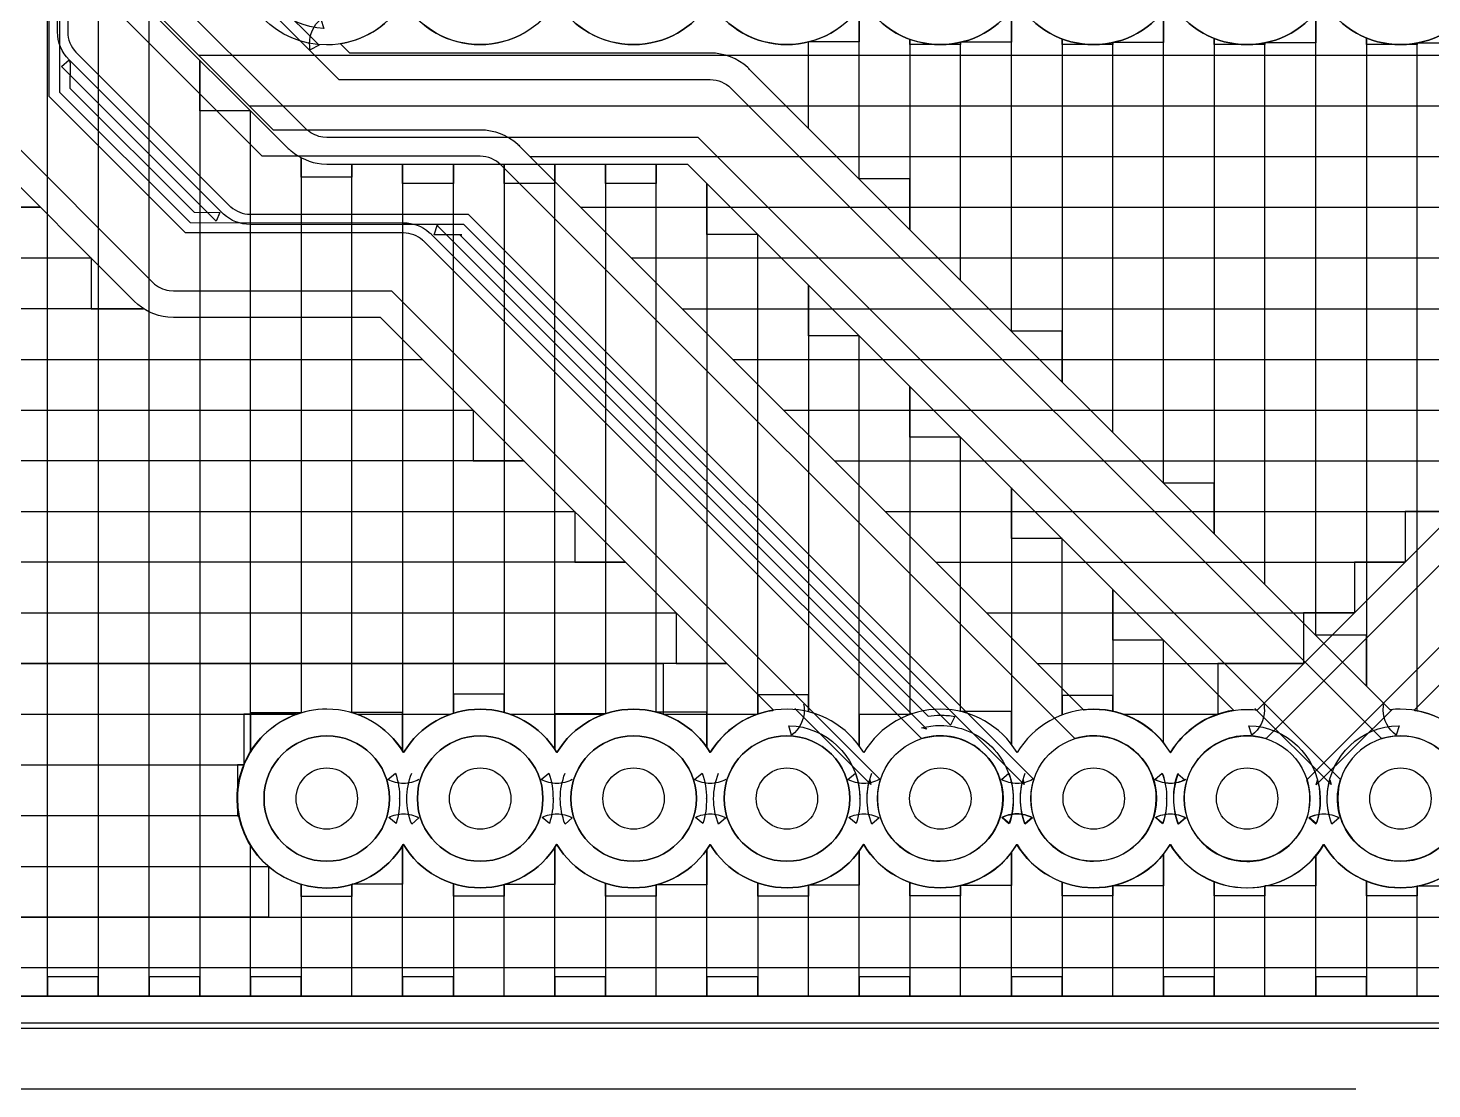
# Model space of a CAD drawing. Extents: x -29 to 3249, y -29 to 2286.
# Drawn here: x 665 to 1581, y -29 to 663 of the extents above; entities that cross this region are included whole.
import ezdxf

# ---------------------------------------------------------------- set-up
doc = ezdxf.new("R2010")
doc.units = 0
doc.header["$MEASUREMENT"] = 0
doc.layers.get('0').update_dxf_attribs({"linetype": 'CONTINUOUS'})
for name, color, linetype in [('BoardOutline', 7, 'CONTINUOUS'), ('CuttingOutside', 7, 'CONTINUOUS'), ('DrillPlated', 7, 'CONTINUOUS'), ('InsulateBottom', 7, 'CONTINUOUS'), ('InsulateTop', 7, 'CONTINUOUS')]:
    doc.layers.add(name, color=color, linetype=linetype)

# ---------------------------------------------------------------- blocks, each defined once
blk = doc.blocks.new('T2')
blk.add_circle((0, 0), 20)
blk.add_circle((0, 0), 20)

msp = doc.modelspace()

# ---------------------------------------------------------------- linework, layer by layer
at = {"layer": 'BoardOutline'}
msp.add_lwpolyline([(10.000001, 10.000001), (10.000001, 2247), (10.000001, 2247), (3209.199951, 2247), (3209.199951, 2247), (3209.199951, 10.000001), (3209.199951, 10.000001), (10.000001, 10.000001)], dxfattribs=at)
msp.add_lwpolyline([(10.000001, 10.000001), (10.000001, 2247), (10.000001, 2247), (3209.199951, 2247), (3209.199951, 2247), (3209.199951, 10.000001), (3209.199951, 10.000001), (10.000001, 10.000001)], dxfattribs=at)
at = {"layer": 'CuttingOutside'}
msp.add_lwpolyline([(-29.426544, 1049.783447), (-29.409449, 10.000001), (-29.409449, 10.000001, 0.226114), (-14.842519, -20.590551), (-14.842519, -20.590551), (-14.76378, -20.629921), (-14.76378, -20.629921, 0.171791), (10.000001, -29.409449), (10.000001, -29.409449), (1530.885864, -29.429132)], format="xyb", dxfattribs=at)
at = {"layer": 'InsulateBottom'}
for points in [[(3205.511719, 2243.307129), (13.779527, 2243.307129), (13.779527, 2243.307129), (13.779527, 13.779527), (13.779527, 13.779527), (3205.511719, 13.779527), (3205.511719, 13.779527), (3205.511719, 2243.307129)], [(3188.189209, 2225.984375), (31.102364, 2225.984375), (31.102364, 2225.984375), (31.102364, 31.102364), (31.102364, 31.102364), (3188.189209, 31.102364), (3188.189209, 31.102364), (3188.189209, 2225.984375)], [(776.37793, 644.881897), (2393.700928, 644.881897), (2393.700928, 644.881897), (2360.629883, 644.881897), (2360.629883, 644.881897), (2360.629883, 611.811035)], [(809.448853, 611.811035), (2360.629883, 611.811035), (2360.629883, 611.811035), (1827.559082, 611.811035), (1827.559082, 611.811035), (1827.559082, 578.740173)], [(992.519714, 578.740173), (1827.559082, 578.740173), (1827.559082, 578.740173), (1794.488159, 578.740173), (1794.488159, 578.740173), (1794.488159, 545.669312)], [(640.157471, 545.669312), (673.228394, 545.669312), (673.228394, 545.669312), (31.102364, 545.669312)], [(1025.590576, 545.669312), (1794.488159, 545.669312), (1794.488159, 545.669312), (1761.417236, 545.669312), (1761.417236, 545.669312), (1761.417236, 512.59845)], [(258.661438, 512.59845), (706.299194, 512.59845), (706.299194, 512.59845), (706.299194, 479.527557), (706.299194, 479.527557), (740.551208, 479.527557), (740.551208, 479.527557), (288.976379, 479.527557), (288.976379, 479.527557), (300.196869, 479.527557), (300.196869, 479.527557), (300.196869, 446.456696), (300.196869, 446.456696), (287.598419, 446.456696), (287.598419, 446.456696), (922.440918, 446.456696)], [(1058.661377, 512.59845), (1761.417236, 512.59845), (1761.417236, 512.59845), (1728.346558, 512.59845), (1728.346558, 512.59845), (1728.346558, 479.527557)], [(1091.7323, 479.527557), (1728.346558, 479.527557), (1728.346558, 479.527557), (1695.275635, 479.527557), (1695.275635, 479.527557), (1695.275635, 446.456696)], [(1124.803101, 446.456696), (1695.275635, 446.456696), (1695.275635, 446.456696), (1662.204712, 446.456696), (1662.204712, 446.456696), (1662.204712, 413.385834)], [(31.102364, 413.385834), (955.51178, 413.385834), (955.51178, 413.385834), (955.51178, 380.314972), (955.51178, 380.314972), (988.582703, 380.314972), (988.582703, 380.314972), (284.448822, 380.314972)], [(1157.874023, 413.385834), (1662.204712, 413.385834), (1662.204712, 413.385834), (1629.133789, 413.385834), (1629.133789, 413.385834), (1629.133789, 380.314972)], [(1190.944824, 380.314972), (1629.133789, 380.314972), (1629.133789, 380.314972), (1596.062988, 380.314972), (1596.062988, 380.314972), (1596.062988, 347.24411)], [(290.551178, 347.24411), (1021.653503, 347.24411), (1021.653503, 347.24411), (1021.653503, 314.173248), (1021.653503, 314.173248), (1054.724487, 314.173248), (1054.724487, 314.173248), (270.866119, 314.173248)], [(1224.015747, 347.24411), (1596.062988, 347.24411), (1596.062988, 347.24411), (1562.992188, 347.24411), (1562.992188, 347.24411), (1562.992188, 314.173248)], [(1257.086548, 314.173248), (1562.992188, 314.173248), (1562.992188, 314.173248), (1529.921265, 314.173248), (1529.921265, 314.173248), (1529.921265, 281.102356)], [(31.102364, 281.102356), (1087.795288, 281.102356), (1087.795288, 281.102356), (1087.795288, 248.031494), (1087.795288, 248.031494), (1120.866211, 248.031494), (1120.866211, 248.031494), (31.102364, 248.031494)], [(1290.157471, 281.102356), (1529.921265, 281.102356), (1529.921265, 281.102356), (1496.850342, 281.102356), (1496.850342, 281.102356), (1496.850342, 248.031494)], [(31.102364, 248.031494), (1079.330688, 248.031494), (1079.330688, 248.031494), (1079.330688, 214.960632)], [(1323.228394, 248.031494), (1496.850342, 248.031494), (1496.850342, 248.031494), (1440.944946, 248.031494), (1440.944946, 248.031494), (1440.944946, 214.960632)], [(31.102364, 214.960632), (840.157471, 214.960632), (840.157471, 214.960632), (805.905518, 214.960632), (805.905518, 214.960632), (805.905518, 181.889755)], [(879.724426, 214.960632), (940.747986, 214.960632)], [(979.330688, 214.960632), (1040.748047, 214.960632)], [(1079.330688, 214.960632), (1140.748047, 214.960632)], [(1379.133911, 214.960632), (1440.944946, 214.960632)], [(31.102364, 181.889755), (805.905518, 181.889755), (805.905518, 181.889755), (801.771667, 181.889755), (801.771667, 181.889755), (801.771667, 148.818893), (801.771667, 148.818893), (802.75592, 148.818893), (802.75592, 148.818893), (31.102364, 148.818893), (31.102364, 148.818893), (43.700787, 148.818893), (43.700787, 148.818893), (43.700787, 115.748032), (43.700787, 115.748032), (31.102364, 115.748032), (31.102364, 115.748032), (822.047241, 115.748032), (822.047241, 115.748032), (822.047241, 82.677162), (822.047241, 82.677162), (31.102364, 82.677162), (31.102364, 82.677162), (3188.189209, 82.677162)], [(3188.189209, 49.6063), (31.102364, 49.6063)]]:
    msp.add_lwpolyline(points, dxfattribs=at)
for points in [[(1300.787354, 160.826782, 0.497527), (1248.031494, 199.212601), (1248.031494, 199.212601), (1247.637817, 199.212601), (1247.637817, 199.212601), (923.425171, 523.425232), (923.425171, 523.425232, 0.063507), (922.637817, 524.015747), (922.637817, 524.015747), (922.440918, 524.212585), (922.440918, 524.212585, 0.181705), (910.039368, 528.937012), (910.039368, 528.937012), (767.913391, 528.937012), (767.913391, 528.937012), (678.937012, 617.913391), (678.937012, 617.913391), (678.937012, 952.165344)], [(685.629944, 788.385803), (685.826721, 620.86615), (685.826721, 620.86615), (770.866089, 535.826782), (770.866089, 535.826782), (910.039368, 535.629944), (910.039368, 535.629944, -0.177775), (926.771606, 529.330688), (926.771606, 529.330688), (926.377991, 529.527588), (926.377991, 529.527588, -0.053293), (928.149597, 528.149597), (928.149597, 528.149597), (1251.181152, 205.314957), (1251.181152, 205.314957), (1248.031494, 206.102371), (1248.031494, 206.102371, -0.062886), (1259.842529, 207.677155), (1259.842529, 207.677155, -0.414716), (1307.480225, 159.842529), (1307.480225, 159.842529, -0.087849), (1304.724365, 143.503937), (1304.724365, 143.503937), (1300, 147.637787), (1300, 147.637787, -0.128667), (1309.842529, 150.196854), (1309.842529, 150.196854, -0.128688), (1319.881958, 147.637787), (1319.881958, 147.637787), (1315.157471, 143.503937), (1315.157471, 143.503937, -0.088795), (1312.204712, 160.039368), (1312.204712, 160.039368, -0.065078), (1313.976318, 172.244095), (1313.976318, 172.244095), (1314.763794, 169.094482), (1314.763794, 169.094482), (949.409424, 534.448792), (949.409424, 534.448792), (932.086609, 534.448792), (932.086609, 534.448792), (932.086609, 533.858276), (932.086609, 533.858276, -0.031137), (932.874023, 532.874023), (932.874023, 532.874023), (1252.165405, 213.779526), (1252.165405, 213.779526, -0.035983), (1260.039429, 214.370071), (1260.039429, 214.370071, -0.043198), (1269.488159, 213.582687), (1269.488159, 213.582687), (1266.535522, 207.874023), (1266.535522, 207.874023), (946.653564, 527.75592), (946.653564, 527.75592), (948.031555, 527.75592), (948.031555, 527.75592), (929.921265, 527.75592), (929.921265, 527.75592), (932.086609, 534.448792), (932.086609, 534.448792), (810.039368, 534.448792), (810.039368, 534.448792, -0.183401), (792.716553, 541.141724), (792.716553, 541.141724, -0.026263), (791.929077, 541.929138), (791.929077, 541.929138), (691.929138, 641.929138), (691.929138, 641.929138), (692.716553, 639.763733), (692.716553, 639.763733), (692.519653, 623.425232), (692.519653, 623.425232), (773.622009, 542.519653), (773.622009, 542.519653), (790.157471, 542.322876), (790.157471, 542.322876), (787.795288, 536.614197), (787.795288, 536.614197, -0.016069), (787.007935, 537.40155), (787.007935, 537.40155), (787.204712, 537.204712), (787.204712, 537.204712), (687.007874, 637.40155), (687.007874, 637.40155), (691.929138, 641.929138), (691.929138, 641.929138, -0.198912), (684.448853, 660.039368), (684.448853, 660.039368), (684.448853, 760.039368)], [(691.141724, 760.039368), (691.141724, 660.039368), (691.141724, 660.039368, 0.19509), (696.456665, 646.850403), (696.456665, 646.850403), (796.653564, 546.653564), (796.653564, 546.653564, 0.035582), (797.047302, 546.259827), (797.047302, 546.259827), (797.440918, 546.062988), (797.440918, 546.062988, 0.185512), (810.039368, 541.141724), (810.039368, 541.141724), (952.165344, 541.141724), (952.165344, 541.141724), (1320.866211, 172.440933), (1320.866211, 172.440933, 0.507381), (1359.842529, 119.09449), (1359.842529, 119.09449, 0.413168), (1400.787476, 159.842529), (1400.787476, 159.842529, 0.049629), (1400.787476, 160.629913), (1400.787476, 160.629913), (1400.787476, 160.826782)], [(909.842529, 679.921265, -0.263487), (859.842529, 651.574829), (859.842529, 651.574829, -0.413622), (801.574829, 710.039368)], [(1009.842529, 679.921265, -0.262584), (960.039368, 651.771667), (960.039368, 651.771667, -0.263226), (910.039368, 679.921265)], [(1109.842529, 679.921265, -0.262585), (1060.039307, 651.771667), (1060.039307, 651.771667, -0.263226), (1010.039368, 679.921265)], [(1209.842529, 679.921265, -0.262585), (1160.039307, 651.771667), (1160.039307, 651.771667, -0.263226), (1110.039307, 679.921265)], [(1309.842529, 679.921265, -0.262584), (1260.039429, 651.771667), (1260.039429, 651.771667, -0.263226), (1210.039307, 679.921265)], [(1409.842529, 679.921265, -0.262584), (1360.039429, 651.771667), (1360.039429, 651.771667, -0.263226), (1310.039429, 679.921265)], [(1509.842529, 679.921265, -0.262584), (1460.039429, 651.771667), (1460.039429, 651.771667, -0.263226), (1410.039429, 679.921265)], [(1609.842529, 679.921265, -0.262584), (1560.039429, 651.771667), (1560.039429, 651.771667, -0.263226), (1510.039429, 679.921265)], [(746.259827, 675), (825, 596.259827), (825, 596.259827), (960.039368, 596.259827), (960.039368, 596.259827, -0.186957), (984.448792, 586.811035), (984.448792, 586.811035), (984.645691, 586.614197), (984.645691, 586.614197, -0.016434), (985.629883, 585.629944), (985.629883, 585.629944), (1353.346436, 217.913391), (1353.346436, 217.913391), (1353.740112, 217.913391), (1353.740112, 217.913391, -0.026276), (1359.842529, 218.307083), (1359.842529, 218.307083, -0.263993), (1409.842529, 189.960632), (1409.842529, 189.960632), (1410.039429, 189.960632), (1410.039429, 189.960632, -0.263217), (1460.039429, 218.110229), (1460.039429, 218.110229, -0.022831), (1465.35437, 217.913391), (1465.35437, 217.913391), (1466.7323, 217.913391), (1466.7323, 217.913391), (1833.661377, 584.842529)], [(1400.787476, 160.826782, 0.497528), (1348.031494, 199.212601), (1348.031494, 199.212601), (1347.637817, 199.212601), (1347.637817, 199.212601), (973.425171, 573.425232), (973.425171, 573.425232, 0.198912), (960.039368, 578.937012), (960.039368, 578.937012), (817.913391, 578.937012), (817.913391, 578.937012), (728.937012, 667.913391)], [(646.456665, 596.850403), (746.653564, 496.653534), (746.653564, 496.653534, 0.16117), (757.283447, 491.338593), (757.283447, 491.338593), (760.039368, 491.141724), (760.039368, 491.141724), (902.165344, 491.141724), (902.165344, 491.141724), (1220.866089, 172.440933), (1220.866089, 172.440933, 0.50738), (1259.842529, 119.09449), (1259.842529, 119.09449, 0.413169), (1300.787354, 159.842529), (1300.787354, 159.842529), (1300.787354, 160.039368), (1300.787354, 160.039368, 0.037161), (1300.787354, 160.629913), (1300.787354, 160.629913), (1300.787354, 160.826782)], [(1609.842529, 129.921265, -0.262584), (1560.039429, 101.771652), (1560.039429, 101.771652, -0.263226), (1510.039429, 129.921265), (1510.039429, 129.921265, -0.241698), (1464.763794, 101.771652), (1464.763794, 101.771652), (1459.842529, 101.574806), (1459.842529, 101.574806, -0.264142), (1409.842529, 130.118118), (1409.842529, 130.118118, -0.263892), (1359.842529, 101.771652), (1359.842529, 101.771652, -0.263748), (1309.842529, 130.118118), (1309.842529, 130.118118, -0.263892), (1259.842529, 101.771652), (1259.842529, 101.771652, -0.262508), (1210.039307, 129.921265), (1210.039307, 129.921265), (1209.842529, 129.921265), (1209.842529, 129.921265, -0.262585), (1160.039307, 101.771652), (1160.039307, 101.771652, -0.263226), (1110.039307, 129.921265), (1110.039307, 129.921265), (1109.842529, 129.921265), (1109.842529, 129.921265, -0.262585), (1060.039307, 101.771652), (1060.039307, 101.771652, -0.263225), (1010.039368, 129.921265), (1010.039368, 129.921265), (1009.842529, 129.921265), (1009.842529, 129.921265, -0.262584), (960.039368, 101.771652), (960.039368, 101.771652, -0.263226), (910.039368, 129.921265), (910.039368, 129.921265), (909.842529, 129.921265), (909.842529, 129.921265, -0.263487), (859.842529, 101.574806), (859.842529, 101.574806, -0.413622), (801.574829, 160.039368), (801.574829, 160.039368, -0.414214), (860.039368, 218.503937), (860.039368, 218.503937, -0.263516), (910.039368, 189.960632), (910.039368, 189.960632, -0.26369), (960.039368, 218.307083), (960.039368, 218.307083, -0.263514), (1010.039368, 189.960632), (1010.039368, 189.960632, -0.26369), (1060.039307, 218.307083), (1060.039307, 218.307083, -0.263514), (1110.039307, 189.960632), (1110.039307, 189.960632, -0.221467), (1150.787476, 217.519684), (1150.787476, 217.519684), (1151.18103, 217.716537), (1151.18103, 217.716537), (895.078735, 473.818909), (895.078735, 473.818909), (760.039368, 473.818909), (760.039368, 473.818909), (756.299194, 474.015778), (756.299194, 474.015778, -0.172147), (734.448853, 484.448822), (734.448853, 484.448822), (634.448853, 584.448792)], [(2352.165283, 578.937012), (1860.039307, 578.937012), (1860.039307, 578.937012, 0.17791), (1847.834595, 574.409424), (1847.834595, 574.409424), (1847.637817, 574.212646), (1847.637817, 574.212646, 0.080714), (1846.653564, 573.425232), (1846.653564, 573.425232), (1472.440918, 199.212601), (1472.440918, 199.212601), (1471.850464, 199.212601), (1471.850464, 199.212601, 0.503666), (1418.897705, 159.842529), (1418.897705, 159.842529, 0.412529), (1459.842529, 118.897636), (1459.842529, 118.897636, 0.41441), (1500.984253, 159.842529), (1500.984253, 159.842529, 0.076998), (1499.015747, 172.244095), (1499.015747, 172.244095), (1867.91333, 541.141724), (1867.91333, 541.141724), (2360.236328, 541.141724)], [(2072.637939, 523.818909), (1875, 523.818909), (1875, 523.818909), (1568.897705, 217.716537), (1568.897705, 217.716537), (1569.29126, 217.519684), (1569.29126, 217.519684, -0.221299), (1610.039429, 189.960632), (1610.039429, 189.960632, -0.263689), (1660.039429, 218.307083), (1660.039429, 218.307083, -0.263514), (1710.039307, 189.960632), (1710.039307, 189.960632, -0.263217), (1760.039307, 218.110229), (1760.039307, 218.110229, -0.022831), (1765.35437, 217.913391), (1765.35437, 217.913391), (1766.7323, 217.913391), (1766.7323, 217.913391), (2072.637939, 523.818909)], [(1170.866089, 221.653549, -0.049389), (1171.259888, 217.716537), (1171.259888, 217.716537, -0.240712), (1162.992188, 201.37796), (1162.992188, 201.37796), (1161.220459, 207.480316), (1161.220459, 207.480316), (1165.944824, 207.283463), (1165.944824, 207.283463, -0.378987), (1207.480347, 159.842529), (1207.480347, 159.842529), (1207.480347, 160.039368), (1207.480347, 160.039368, -0.08779), (1205.118164, 143.70079), (1205.118164, 143.70079), (1200.393677, 147.637787), (1200.393677, 147.637787, -0.123105), (1210.039307, 150), (1210.039307, 150, -0.128687), (1220.078735, 147.440948), (1220.078735, 147.440948), (1215.35437, 143.307083), (1215.35437, 143.307083, -0.090137), (1212.204712, 160.039368), (1212.204712, 160.039368, -0.065078), (1213.97644, 172.244095), (1213.97644, 172.244095), (1214.763794, 169.094482), (1214.763794, 169.094482), (1165.157471, 218.70079)], [(1554.724365, 218.307083), (1505.118042, 168.897644), (1505.118042, 168.897644), (1505.905518, 172.047256), (1505.905518, 172.047256, -0.065), (1507.677246, 159.842529), (1507.677246, 159.842529, -0.089002), (1504.921265, 143.307083), (1504.921265, 143.307083), (1500.196899, 147.440948), (1500.196899, 147.440948, -0.128667), (1510.039429, 150), (1510.039429, 150, -0.128686), (1520.078735, 147.440948), (1520.078735, 147.440948), (1515.35437, 143.307083), (1515.35437, 143.307083, -0.088863), (1512.204712, 159.842529), (1512.204712, 159.842529, -0.379448), (1554.133911, 207.283463), (1554.133911, 207.283463), (1559.055054, 207.480316), (1559.055054, 207.480316), (1557.283447, 201.37796), (1557.283447, 201.37796, -0.242817), (1548.81897, 217.716537), (1548.81897, 217.716537, -0.044144), (1549.015747, 221.259842)], [(900.937012, 160.000015, 1), (819.062988, 160.000015), (819.062988, 160.000015, 1), (900.937012, 160.000015)], [(1000.937012, 160.000015, 1), (919.062988, 160.000015), (919.062988, 160.000015, 1), (1000.937012, 160.000015)], [(1100.937012, 160.000015, 1), (1019.062988, 160.000015), (1019.062988, 160.000015, 1), (1100.937012, 160.000015)], [(1200.937012, 160.000015, 1), (1119.062988, 160.000015), (1119.062988, 160.000015, 1), (1200.937012, 160.000015)], [(1600.937134, 160.000015, 1), (1519.06311, 160.000015), (1519.06311, 160.000015, 1), (1600.937134, 160.000015)], [(920.078735, 172.440933, -0.128687), (910.039368, 169.881897), (910.039368, 169.881897, -0.132994), (899.803162, 172.440933), (899.803162, 172.440933), (904.724426, 176.574799), (904.724426, 176.574799, -0.089803), (907.480347, 159.842529), (907.480347, 159.842529), (907.480347, 160.039368), (907.480347, 160.039368, -0.08779), (905.118103, 143.70079), (905.118103, 143.70079), (900.393738, 147.637787), (900.393738, 147.637787, -0.123105), (910.039368, 150), (910.039368, 150, -0.128687), (920.078735, 147.440948), (920.078735, 147.440948), (915.35437, 143.307083), (915.35437, 143.307083, -0.088863), (912.204712, 159.842529), (912.204712, 159.842529, -0.08994), (915.35437, 176.574799)], [(1020.078735, 172.440933, -0.128687), (1010.039368, 169.881897), (1010.039368, 169.881897, -0.132994), (999.803162, 172.440933), (999.803162, 172.440933), (1004.724426, 176.574799), (1004.724426, 176.574799, -0.089803), (1007.480347, 159.842529), (1007.480347, 159.842529), (1007.480347, 160.039368), (1007.480347, 160.039368, -0.08779), (1005.118103, 143.70079), (1005.118103, 143.70079), (1000.393738, 147.637787), (1000.393738, 147.637787, -0.123105), (1010.039368, 150), (1010.039368, 150, -0.128687), (1020.078735, 147.440948), (1020.078735, 147.440948), (1015.35437, 143.307083), (1015.35437, 143.307083, -0.088863), (1012.204712, 159.842529), (1012.204712, 159.842529, -0.08994), (1015.35437, 176.574799)], [(1120.078735, 172.440933, -0.128687), (1110.039307, 169.881897), (1110.039307, 169.881897, -0.132994), (1099.803101, 172.440933), (1099.803101, 172.440933), (1104.724365, 176.574799), (1104.724365, 176.574799, -0.089803), (1107.480347, 159.842529), (1107.480347, 159.842529), (1107.480347, 160.039368), (1107.480347, 160.039368, -0.08779), (1105.118042, 143.70079), (1105.118042, 143.70079), (1100.393677, 147.637787), (1100.393677, 147.637787, -0.123105), (1110.039307, 150), (1110.039307, 150, -0.128687), (1120.078735, 147.440948), (1120.078735, 147.440948), (1115.35437, 143.307083), (1115.35437, 143.307083, -0.088863), (1112.204712, 159.842529), (1112.204712, 159.842529, -0.08994), (1115.35437, 176.574799)], [(1404.724365, 176.574799, -0.088921), (1407.480347, 159.842529), (1407.480347, 159.842529, -0.087851), (1404.921265, 143.503937), (1404.921265, 143.503937), (1400.196899, 147.637787), (1400.196899, 147.637787, -0.126495), (1409.842529, 150), (1409.842529, 150, -0.129921), (1419.881958, 147.440948), (1419.881958, 147.440948), (1415.157471, 143.307083), (1415.157471, 143.307083, -0.089574), (1412.204712, 160.039368), (1412.204712, 160.039368, -0.086579), (1414.763794, 176.181091), (1414.763794, 176.181091), (1419.488159, 172.244095), (1419.488159, 172.244095, -0.123105), (1409.842529, 169.881897), (1409.842529, 169.881897, -0.128667), (1400, 172.440933)]]:
    msp.add_lwpolyline(points, format="xyb", dxfattribs=at)
at = {"layer": 'InsulateTop'}
for points in [[(3205.511719, 2243.307129), (13.779527, 2243.307129), (13.779527, 2243.307129), (13.779527, 13.779527), (13.779527, 13.779527), (3205.511719, 13.779527), (3205.511719, 13.779527), (3205.511719, 2243.307129)], [(31.102364, 2225.984375), (3188.189209, 2225.984375), (3188.189209, 2225.984375), (3188.189209, 31.102364), (3188.189209, 31.102364), (31.102364, 31.102364), (31.102364, 31.102364), (31.102364, 2225.984375)], [(711.023621, 759.842529), (711.023621, 31.102364), (711.023621, 31.102364), (711.023621, 43.700787), (711.023621, 43.700787), (677.952759, 43.700787), (677.952759, 43.700787), (677.952759, 31.102364), (677.952759, 31.102364), (677.952759, 726.771667)], [(876.377991, 216.141724), (876.377991, 573.818909), (876.377991, 573.818909), (876.377991, 565.35437), (876.377991, 565.35437), (843.307068, 565.35437), (843.307068, 565.35437), (843.307068, 577.952759), (843.307068, 577.952759), (843.307068, 215.944885), (843.307068, 215.944885), (810.236206, 215.944885), (810.236206, 215.944885), (810.236206, 190.551178), (810.236206, 190.551178), (810.236206, 608.661438), (810.236206, 608.661438), (777.165344, 608.661438), (777.165344, 608.661438), (777.165344, 641.7323), (777.165344, 641.7323), (777.165344, 31.102364), (777.165344, 31.102364), (777.165344, 43.700787), (777.165344, 43.700787), (744.094482, 43.700787), (744.094482, 43.700787), (744.094482, 31.102364), (744.094482, 31.102364), (744.094482, 674.803101)], [(1207.086548, 564.173218), (1207.086548, 675.984314), (1207.086548, 675.984314), (1207.086548, 653.543274), (1207.086548, 653.543274), (1174.015747, 653.543274)], [(1306.299194, 464.960632), (1306.299194, 674.606323), (1306.299194, 674.606323), (1306.299194, 653.346497), (1306.299194, 653.346497), (1273.228394, 653.346497)], [(1405.511841, 365.748047), (1405.511841, 673.622009), (1405.511841, 673.622009), (1405.511841, 653.149597), (1405.511841, 653.149597), (1372.440918, 653.149597)], [(1504.724365, 266.535431), (1504.724365, 672.637817), (1504.724365, 672.637817), (1504.724365, 652.952759), (1504.724365, 652.952759), (1471.653442, 652.952759)], [(1670.078735, 221.259842), (1670.078735, 652.559021), (1670.078735, 652.559021), (1670.078735, 652.165405), (1670.078735, 652.165405), (1637.007813, 652.165405), (1637.007813, 652.165405), (1637.007813, 656.496033), (1637.007813, 656.496033), (1637.007813, 213.385818), (1637.007813, 213.385818), (1603.93689, 213.385818), (1603.93689, 213.385818), (1603.93689, 198.031494), (1603.93689, 198.031494), (1603.93689, 671.653564), (1603.93689, 671.653564), (1603.93689, 652.75592), (1603.93689, 652.75592), (1570.866211, 652.75592)], [(1174.015747, 597.24408), (1174.015747, 653.543274)], [(1273.228394, 498.031494), (1273.228394, 653.346497), (1273.228394, 653.346497), (1273.228394, 651.968506), (1273.228394, 651.968506), (1240.157471, 651.968506), (1240.157471, 651.968506), (1240.157471, 655.314941), (1240.157471, 655.314941), (1240.157471, 531.102356), (1240.157471, 531.102356), (1240.157471, 564.173218), (1240.157471, 564.173218), (1207.086548, 564.173218)], [(1372.440918, 398.818909), (1372.440918, 653.149597), (1372.440918, 653.149597), (1372.440918, 651.968506), (1372.440918, 651.968506), (1339.369995, 651.968506), (1339.369995, 651.968506), (1339.369995, 655.511841), (1339.369995, 655.511841), (1339.369995, 431.889771), (1339.369995, 431.889771), (1339.369995, 464.960632), (1339.369995, 464.960632), (1306.299194, 464.960632)], [(1471.653442, 299.606293), (1471.653442, 652.952759), (1471.653442, 652.952759), (1471.653442, 651.968506), (1471.653442, 651.968506), (1438.582764, 651.968506), (1438.582764, 651.968506), (1438.582764, 655.905457), (1438.582764, 655.905457), (1438.582764, 332.677155), (1438.582764, 332.677155), (1438.582764, 365.748047), (1438.582764, 365.748047), (1405.511841, 365.748047)], [(1570.866211, 217.125977), (1570.866211, 652.75592), (1570.866211, 652.75592), (1570.866211, 651.968506), (1570.866211, 651.968506), (1537.795288, 651.968506), (1537.795288, 651.968506), (1537.795288, 656.102356), (1537.795288, 656.102356), (1537.795288, 233.464569), (1537.795288, 233.464569), (1537.795288, 266.535431), (1537.795288, 266.535431), (1504.724365, 266.535431)], [(1074.803101, 216.338593), (1074.803101, 573.818909), (1074.803101, 573.818909), (1074.803101, 561.220459), (1074.803101, 561.220459), (1041.7323, 561.220459), (1041.7323, 561.220459), (1041.7323, 573.818909), (1041.7323, 573.818909), (1041.7323, 215.35434), (1041.7323, 215.35434), (1008.661438, 215.35434), (1008.661438, 215.35434), (1008.661438, 191.929138), (1008.661438, 191.929138), (1008.661438, 573.818909), (1008.661438, 573.818909), (1008.661438, 561.220459), (1008.661438, 561.220459), (975.590515, 561.220459), (975.590515, 561.220459), (975.590515, 573.818909), (975.590515, 573.818909), (975.590515, 216.141724), (975.590515, 216.141724), (975.590515, 228.149612), (975.590515, 228.149612), (942.519714, 228.149612), (942.519714, 228.149612), (942.519714, 215.551178), (942.519714, 215.551178), (942.519714, 573.818909), (942.519714, 573.818909), (942.519714, 561.220459), (942.519714, 561.220459), (909.448792, 561.220459), (909.448792, 561.220459), (909.448792, 573.818909), (909.448792, 573.818909), (909.448792, 191.141724), (909.448792, 191.141724), (909.448792, 216.141724), (909.448792, 216.141724), (876.377991, 216.141724)], [(1273.228394, 216.732269), (1273.228394, 395.669281), (1273.228394, 395.669281), (1240.157471, 395.669281), (1240.157471, 395.669281), (1240.157471, 428.740143), (1240.157471, 428.740143), (1240.157471, 214.763779), (1240.157471, 214.763779), (1207.086548, 214.763779), (1207.086548, 214.763779), (1207.086548, 194.291336), (1207.086548, 194.291336), (1207.086548, 461.811035), (1207.086548, 461.811035), (1174.015747, 461.811035), (1174.015747, 461.811035), (1174.015747, 494.881897), (1174.015747, 494.881897), (1174.015747, 216.535431), (1174.015747, 216.535431), (1174.015747, 227.559052), (1174.015747, 227.559052), (1140.944824, 227.559052), (1140.944824, 227.559052), (1140.944824, 214.960632), (1140.944824, 214.960632), (1140.944824, 527.952759), (1140.944824, 527.952759), (1107.874023, 527.952759), (1107.874023, 527.952759), (1107.874023, 561.023621), (1107.874023, 561.023621), (1107.874023, 193.110229), (1107.874023, 193.110229), (1107.874023, 216.338593), (1107.874023, 216.338593), (1074.803101, 216.338593)], [(1405.511841, 196.45668), (1405.511841, 263.385834), (1405.511841, 263.385834), (1372.440918, 263.385834), (1372.440918, 263.385834), (1372.440918, 296.456696), (1372.440918, 296.456696), (1372.440918, 216.929138), (1372.440918, 216.929138), (1372.440918, 227.165359), (1372.440918, 227.165359), (1339.369995, 227.165359), (1339.369995, 227.165359), (1339.369995, 214.566925), (1339.369995, 214.566925), (1339.369995, 329.527557), (1339.369995, 329.527557), (1306.299194, 329.527557), (1306.299194, 329.527557), (1306.299194, 362.598419), (1306.299194, 362.598419), (1306.299194, 195.275589), (1306.299194, 195.275589), (1306.299194, 216.732269), (1306.299194, 216.732269), (1273.228394, 216.732269)], [(876.377991, 31.102364), (876.377991, 104.13385), (876.377991, 104.13385), (876.377991, 96.062988), (876.377991, 96.062988), (843.307068, 96.062988), (843.307068, 96.062988), (843.307068, 104.13385), (843.307068, 104.13385), (843.307068, 31.102364), (843.307068, 31.102364), (843.307068, 43.700787), (843.307068, 43.700787), (810.236206, 43.700787), (810.236206, 43.700787), (810.236206, 31.102364), (810.236206, 31.102364), (810.236206, 129.724411)], [(975.590515, 31.102364), (975.590515, 103.937012), (975.590515, 103.937012), (975.590515, 96.259842), (975.590515, 96.259842), (942.519714, 96.259842), (942.519714, 96.259842), (942.519714, 104.527557), (942.519714, 104.527557), (942.519714, 31.102364), (942.519714, 31.102364), (942.519714, 43.700787), (942.519714, 43.700787), (909.448792, 43.700787), (909.448792, 43.700787), (909.448792, 31.102364), (909.448792, 31.102364), (909.448792, 129.133865), (909.448792, 129.133865), (909.448792, 104.13385), (909.448792, 104.13385), (876.377991, 104.13385)], [(1074.803101, 31.102364), (1074.803101, 103.740158), (1074.803101, 103.740158), (1074.803101, 96.259842), (1074.803101, 96.259842), (1041.7323, 96.259842), (1041.7323, 96.259842), (1041.7323, 104.724411), (1041.7323, 104.724411), (1041.7323, 31.102364), (1041.7323, 31.102364), (1041.7323, 43.700787), (1041.7323, 43.700787), (1008.661438, 43.700787), (1008.661438, 43.700787), (1008.661438, 31.102364), (1008.661438, 31.102364), (1008.661438, 127.952759), (1008.661438, 127.952759), (1008.661438, 103.937012), (1008.661438, 103.937012), (975.590515, 103.937012)], [(1174.015747, 31.102364), (1174.015747, 103.543304), (1174.015747, 103.543304), (1174.015747, 96.259842), (1174.015747, 96.259842), (1140.944824, 96.259842), (1140.944824, 96.259842), (1140.944824, 104.921265), (1140.944824, 104.921265), (1140.944824, 31.102364), (1140.944824, 31.102364), (1140.944824, 43.700787), (1140.944824, 43.700787), (1107.874023, 43.700787), (1107.874023, 43.700787), (1107.874023, 31.102364), (1107.874023, 31.102364), (1107.874023, 126.77166), (1107.874023, 126.77166), (1107.874023, 103.740158), (1107.874023, 103.740158), (1074.803101, 103.740158)], [(1273.228394, 31.102364), (1273.228394, 103.346458), (1273.228394, 103.346458), (1273.228394, 96.456696), (1273.228394, 96.456696), (1240.157471, 96.456696), (1240.157471, 96.456696), (1240.157471, 105.314964), (1240.157471, 105.314964), (1240.157471, 31.102364), (1240.157471, 31.102364), (1240.157471, 43.700787), (1240.157471, 43.700787), (1207.086548, 43.700787), (1207.086548, 43.700787), (1207.086548, 31.102364), (1207.086548, 31.102364), (1207.086548, 125.787407), (1207.086548, 125.787407), (1207.086548, 103.543304), (1207.086548, 103.543304), (1174.015747, 103.543304)], [(1372.440918, 31.102364), (1372.440918, 103.149605), (1372.440918, 103.149605), (1372.440918, 96.456696), (1372.440918, 96.456696), (1339.369995, 96.456696), (1339.369995, 96.456696), (1339.369995, 105.51181), (1339.369995, 105.51181), (1339.369995, 31.102364), (1339.369995, 31.102364), (1339.369995, 43.700787), (1339.369995, 43.700787), (1306.299194, 43.700787), (1306.299194, 43.700787), (1306.299194, 31.102364), (1306.299194, 31.102364), (1306.299194, 124.606293), (1306.299194, 124.606293), (1306.299194, 103.346458), (1306.299194, 103.346458), (1273.228394, 103.346458)], [(1471.653442, 31.102364), (1471.653442, 102.952751), (1471.653442, 102.952751), (1471.653442, 96.456696), (1471.653442, 96.456696), (1438.582764, 96.456696), (1438.582764, 96.456696), (1438.582764, 105.90551), (1438.582764, 105.90551), (1438.582764, 31.102364), (1438.582764, 31.102364), (1438.582764, 43.700787), (1438.582764, 43.700787), (1405.511841, 43.700787), (1405.511841, 43.700787), (1405.511841, 31.102364), (1405.511841, 31.102364), (1405.511841, 123.622047), (1405.511841, 123.622047), (1405.511841, 103.149605), (1405.511841, 103.149605), (1372.440918, 103.149605)], [(1570.866211, 31.102364), (1570.866211, 102.755905), (1570.866211, 102.755905), (1570.866211, 96.456696), (1570.866211, 96.456696), (1537.795288, 96.456696), (1537.795288, 96.456696), (1537.795288, 106.102364), (1537.795288, 106.102364), (1537.795288, 31.102364), (1537.795288, 31.102364), (1537.795288, 43.700787), (1537.795288, 43.700787), (1504.724365, 43.700787), (1504.724365, 43.700787), (1504.724365, 31.102364), (1504.724365, 31.102364), (1504.724365, 122.637794), (1504.724365, 122.637794), (1504.724365, 102.952751), (1504.724365, 102.952751), (1471.653442, 102.952751)], [(1670.078735, 31.102364), (1670.078735, 102.362206), (1670.078735, 102.362206), (1670.078735, 96.456696), (1670.078735, 96.456696), (1637.007813, 96.456696), (1637.007813, 96.456696), (1637.007813, 106.299217), (1637.007813, 106.299217), (1637.007813, 31.102364), (1637.007813, 31.102364), (1637.007813, 43.700787), (1637.007813, 43.700787), (1603.93689, 43.700787), (1603.93689, 43.700787), (1603.93689, 31.102364), (1603.93689, 31.102364), (1603.93689, 121.850395), (1603.93689, 121.850395), (1603.93689, 102.755905), (1603.93689, 102.755905), (1570.866211, 102.755905)]]:
    msp.add_lwpolyline(points, dxfattribs=at)
for points in [[(778.937012, 717.913391), (867.913391, 628.937012), (867.913391, 628.937012), (1110.039307, 628.937012), (1110.039307, 628.937012, -0.198913), (1123.425171, 623.425232), (1123.425171, 623.425232), (1547.637817, 199.212601), (1547.637817, 199.212601), (1548.031494, 199.212601), (1548.031494, 199.212601, -0.497528), (1600.787476, 160.826782)], [(818.307068, 706.692932, -0.231898), (802.362183, 698.818909), (802.362183, 698.818909, -0.049291), (798.228394, 699.212585), (798.228394, 699.212585), (801.37793, 704.921265), (801.37793, 704.921265), (854.921265, 651.37793), (854.921265, 651.37793), (849.212646, 648.425232), (849.212646, 648.425232, -0.049388), (848.818909, 652.362183), (848.818909, 652.362183, -0.229861), (856.102356, 668.307129), (856.102356, 668.307129), (858.070923, 662.40155), (858.070923, 662.40155, -0.393062), (812.40155, 708.464539)], [(1600.787476, 160.826782), (1600.787476, 160.629913), (1600.787476, 160.629913, -0.049629), (1600.787476, 159.842529), (1600.787476, 159.842529, -0.413168), (1559.842529, 119.09449), (1559.842529, 119.09449, -0.507381), (1520.866211, 172.440933), (1520.866211, 172.440933), (1102.165283, 591.141724), (1102.165283, 591.141724), (860.039368, 591.141724), (860.039368, 591.141724), (857.480286, 591.338562), (857.480286, 591.338562, -0.150467), (847.440918, 596.062988), (847.440918, 596.062988), (847.047241, 596.259827), (847.047241, 596.259827, -0.035577), (846.653564, 596.653503), (846.653564, 596.653503), (746.456665, 696.850403)], [(734.252014, 684.64563), (834.448792, 584.448792), (834.448792, 584.448792, 0.031305), (836.417358, 582.677185), (836.417358, 582.677185), (836.811035, 582.480286), (836.811035, 582.480286, 0.15216), (856.496094, 574.015747), (856.496094, 574.015747), (860.039368, 573.818909), (860.039368, 573.818909), (1095.078735, 573.818909), (1095.078735, 573.818909), (1451.181152, 217.716537), (1451.181152, 217.716537), (1450.787476, 217.519684), (1450.787476, 217.519684, 0.221467), (1410.039429, 189.960632), (1410.039429, 189.960632, 0.263514), (1360.039429, 218.307083), (1360.039429, 218.307083, 0.26369), (1310.039429, 189.960632), (1310.039429, 189.960632, 0.263514), (1260.039429, 218.307083), (1260.039429, 218.307083, 0.26369), (1210.039307, 189.960632), (1210.039307, 189.960632, 0.263514), (1160.039307, 218.307083), (1160.039307, 218.307083, 0.26369), (1110.039307, 189.960632), (1110.039307, 189.960632, 0.263514), (1060.039307, 218.307083), (1060.039307, 218.307083, 0.26369), (1010.039368, 189.960632), (1010.039368, 189.960632, 0.263514), (960.039368, 218.307083), (960.039368, 218.307083, 0.26369), (910.039368, 189.960632), (910.039368, 189.960632, 0.263514), (860.039368, 218.307083), (860.039368, 218.307083, 0.414214), (801.771667, 160.039368), (801.771667, 160.039368, 0.413623), (859.842529, 101.574806), (859.842529, 101.574806, 0.263487), (909.842529, 129.921265), (909.842529, 129.921265), (910.039368, 129.921265), (910.039368, 129.921265, 0.263226), (960.039368, 101.771652), (960.039368, 101.771652, 0.262584), (1009.842529, 129.921265), (1009.842529, 129.921265), (1010.039368, 129.921265), (1010.039368, 129.921265, 0.263225), (1060.039307, 101.771652), (1060.039307, 101.771652, 0.262585), (1109.842529, 129.921265), (1109.842529, 129.921265), (1110.039307, 129.921265), (1110.039307, 129.921265, 0.263226), (1160.039307, 101.771652), (1160.039307, 101.771652, 0.262585), (1209.842529, 129.921265), (1209.842529, 129.921265), (1210.039307, 129.921265), (1210.039307, 129.921265, 0.263226), (1260.039429, 101.771652), (1260.039429, 101.771652, 0.262584), (1309.842529, 129.921265), (1309.842529, 129.921265), (1310.039429, 129.921265), (1310.039429, 129.921265, 0.263226), (1360.039429, 101.771652), (1360.039429, 101.771652, 0.262584), (1409.842529, 129.921265), (1409.842529, 129.921265), (1410.039429, 129.921265), (1410.039429, 129.921265, 0.263226), (1460.039429, 101.771652), (1460.039429, 101.771652, 0.262584), (1509.842529, 129.921265), (1509.842529, 129.921265), (1510.039429, 129.921265), (1510.039429, 129.921265, 0.262508), (1559.842529, 101.771652), (1559.842529, 101.771652, 0.263892), (1609.842529, 130.118118)], [(1609.842529, 189.960632, 0.263993), (1559.842529, 218.307083), (1559.842529, 218.307083, 0.026277), (1553.740112, 217.913391), (1553.740112, 217.913391), (1553.346436, 217.913391), (1553.346436, 217.913391), (1135.629883, 635.629944), (1135.629883, 635.629944, 0.016433), (1134.645752, 636.614197), (1134.645752, 636.614197), (1134.448853, 636.811035), (1134.448853, 636.811035, 0.186958), (1110.039307, 646.259827), (1110.039307, 646.259827), (875, 646.259827), (875, 646.259827), (868.897644, 652.362183), (868.897644, 652.362183), (869.684998, 652.559021), (869.684998, 652.559021, 0.218582), (909.842529, 679.921265)], [(910.039368, 679.921265, 0.262279), (959.842529, 651.771667), (959.842529, 651.771667, 0.264436), (1009.842529, 680.314941)], [(1009.842529, 680.314941, 0.265239), (1060.039307, 651.771667), (1060.039307, 651.771667, 0.262585), (1109.842529, 679.921265)], [(1110.039307, 679.921265, 0.262509), (1159.842529, 651.771667), (1159.842529, 651.771667, 0.263892), (1209.842529, 680.118103)], [(1210.039307, 680.118103, 0.264), (1260.039429, 651.771667), (1260.039429, 651.771667, 0.262584), (1309.842529, 679.921265)], [(1310.039429, 679.921265, 0.263226), (1360.039429, 651.771667), (1360.039429, 651.771667, 0.262584), (1409.842529, 679.921265)], [(1410.039429, 679.921265, 0.263226), (1460.039429, 651.771667), (1460.039429, 651.771667, 0.262584), (1509.842529, 679.921265)], [(1510.039429, 679.921265, 0.263226), (1560.039429, 651.771667), (1560.039429, 651.771667, 0.262584), (1609.842529, 679.921265)], [(1470.866211, 221.653549, -0.049389), (1471.259888, 217.716537), (1471.259888, 217.716537, -0.240714), (1462.992188, 201.37796), (1462.992188, 201.37796), (1461.220459, 207.480316), (1461.220459, 207.480316), (1465.944824, 207.283463), (1465.944824, 207.283463, -0.378986), (1507.480347, 159.842529), (1507.480347, 159.842529), (1507.480347, 160.039368), (1507.480347, 160.039368, -0.08779), (1505.118042, 143.70079), (1505.118042, 143.70079), (1500.393677, 147.637787), (1500.393677, 147.637787, -0.123107), (1510.039429, 150), (1510.039429, 150, -0.128686), (1520.078735, 147.440948), (1520.078735, 147.440948), (1515.35437, 143.307083), (1515.35437, 143.307083, -0.090137), (1512.204712, 160.039368), (1512.204712, 160.039368, -0.065078), (1513.976318, 172.244095), (1513.976318, 172.244095), (1514.763794, 169.094482), (1514.763794, 169.094482), (1465.157349, 218.70079)], [(819.062988, 160.000015, -1), (900.937012, 160.000015), (900.937012, 160.000015, -1), (819.062988, 160.000015)], [(919.062988, 160.000015, -1), (1000.937012, 160.000015), (1000.937012, 160.000015, -1), (919.062988, 160.000015)], [(1019.062988, 160.000015, -1), (1100.937012, 160.000015), (1100.937012, 160.000015, -1), (1019.062988, 160.000015)], [(1119.062988, 160.000015, -1), (1200.937012, 160.000015), (1200.937012, 160.000015, -1), (1119.062988, 160.000015)], [(1219.062988, 160.000015, -1), (1300.937012, 160.000015), (1300.937012, 160.000015, -1), (1219.062988, 160.000015)], [(1319.062988, 160.000015, -1), (1400.93689, 160.000015), (1400.93689, 160.000015, -1), (1319.062988, 160.000015)], [(1419.062866, 160.000015, -1), (1500.93689, 160.000015), (1500.93689, 160.000015, -1), (1419.062866, 160.000015)], [(920.078735, 172.440933, -0.128687), (910.039368, 169.881897), (910.039368, 169.881897, -0.132994), (899.803162, 172.440933), (899.803162, 172.440933), (904.724426, 176.574799), (904.724426, 176.574799, -0.089803), (907.480347, 159.842529), (907.480347, 159.842529), (907.480347, 160.039368), (907.480347, 160.039368, -0.08779), (905.118103, 143.70079), (905.118103, 143.70079), (900.393738, 147.637787), (900.393738, 147.637787, -0.123105), (910.039368, 150), (910.039368, 150, -0.128687), (920.078735, 147.440948), (920.078735, 147.440948), (915.35437, 143.307083), (915.35437, 143.307083, -0.088863), (912.204712, 159.842529), (912.204712, 159.842529, -0.08994), (915.35437, 176.574799)], [(1020.078735, 172.440933, -0.128687), (1010.039368, 169.881897), (1010.039368, 169.881897, -0.132994), (999.803162, 172.440933), (999.803162, 172.440933), (1004.724426, 176.574799), (1004.724426, 176.574799, -0.089803), (1007.480347, 159.842529), (1007.480347, 159.842529), (1007.480347, 160.039368), (1007.480347, 160.039368, -0.08779), (1005.118103, 143.70079), (1005.118103, 143.70079), (1000.393738, 147.637787), (1000.393738, 147.637787, -0.123105), (1010.039368, 150), (1010.039368, 150, -0.128687), (1020.078735, 147.440948), (1020.078735, 147.440948), (1015.35437, 143.307083), (1015.35437, 143.307083, -0.088863), (1012.204712, 159.842529), (1012.204712, 159.842529, -0.08994), (1015.35437, 176.574799)], [(1120.078735, 172.440933, -0.128687), (1110.039307, 169.881897), (1110.039307, 169.881897, -0.132994), (1099.803101, 172.440933), (1099.803101, 172.440933), (1104.724365, 176.574799), (1104.724365, 176.574799, -0.089803), (1107.480347, 159.842529), (1107.480347, 159.842529), (1107.480347, 160.039368), (1107.480347, 160.039368, -0.08779), (1105.118042, 143.70079), (1105.118042, 143.70079), (1100.393677, 147.637787), (1100.393677, 147.637787, -0.123105), (1110.039307, 150), (1110.039307, 150, -0.128687), (1120.078735, 147.440948), (1120.078735, 147.440948), (1115.35437, 143.307083), (1115.35437, 143.307083, -0.088863), (1112.204712, 159.842529), (1112.204712, 159.842529, -0.08994), (1115.35437, 176.574799)], [(1220.078735, 172.440933, -0.128687), (1210.039307, 169.881897), (1210.039307, 169.881897, -0.132994), (1199.803101, 172.440933), (1199.803101, 172.440933), (1204.724365, 176.574799), (1204.724365, 176.574799, -0.089803), (1207.480347, 159.842529), (1207.480347, 159.842529), (1207.480347, 160.039368), (1207.480347, 160.039368, -0.08779), (1205.118164, 143.70079), (1205.118164, 143.70079), (1200.393677, 147.637787), (1200.393677, 147.637787, -0.123105), (1210.039307, 150), (1210.039307, 150, -0.128687), (1220.078735, 147.440948), (1220.078735, 147.440948), (1215.35437, 143.307083), (1215.35437, 143.307083, -0.088863), (1212.204712, 159.842529), (1212.204712, 159.842529, -0.08994), (1215.35437, 176.574799)], [(1320.078735, 172.440933, -0.128686), (1310.039429, 169.881897), (1310.039429, 169.881897, -0.132994), (1299.803223, 172.440933), (1299.803223, 172.440933), (1304.724365, 176.574799), (1304.724365, 176.574799, -0.089803), (1307.480225, 159.842529), (1307.480225, 159.842529), (1307.480225, 160.039368), (1307.480225, 160.039368, -0.08779), (1305.118042, 143.70079), (1305.118042, 143.70079), (1300.393677, 147.637787), (1300.393677, 147.637787, -0.123107), (1310.039429, 150), (1310.039429, 150, -0.128686), (1320.078735, 147.440948), (1320.078735, 147.440948), (1315.35437, 143.307083), (1315.35437, 143.307083, -0.088863), (1312.204712, 159.842529), (1312.204712, 159.842529, -0.08994), (1315.35437, 176.574799)], [(1420.078735, 172.440933, -0.128686), (1410.039429, 169.881897), (1410.039429, 169.881897, -0.132994), (1399.803223, 172.440933), (1399.803223, 172.440933), (1404.724365, 176.574799), (1404.724365, 176.574799, -0.089803), (1407.480347, 159.842529), (1407.480347, 159.842529), (1407.480347, 160.039368), (1407.480347, 160.039368, -0.08779), (1405.118042, 143.70079), (1405.118042, 143.70079), (1400.393677, 147.637787), (1400.393677, 147.637787, -0.123107), (1410.039429, 150), (1410.039429, 150, -0.128686), (1420.078735, 147.440948), (1420.078735, 147.440948), (1415.35437, 143.307083), (1415.35437, 143.307083, -0.088863), (1412.204712, 159.842529), (1412.204712, 159.842529, -0.08994), (1415.35437, 176.574799)]]:
    msp.add_lwpolyline(points, format="xyb", dxfattribs=at)

# ---------------------------------------------------------------- block references
at = {"layer": 'DrillPlated'}
for p in [(860, 160.000015), (860, 160.000015), (960, 160.000015), (960, 160.000015), (1060, 160.000015), (1060, 160.000015), (1160, 160.000015), (1160, 160.000015), (1260, 160.000015), (1260, 160.000015), (1360, 160.000015), (1360, 160.000015), (1459.999878, 160.000015), (1459.999878, 160.000015), (1560.000122, 160.000015), (1560.000122, 160.000015)]:
    msp.add_blockref('T2', p, dxfattribs=at)

doc.saveas('drawing.dxf')
